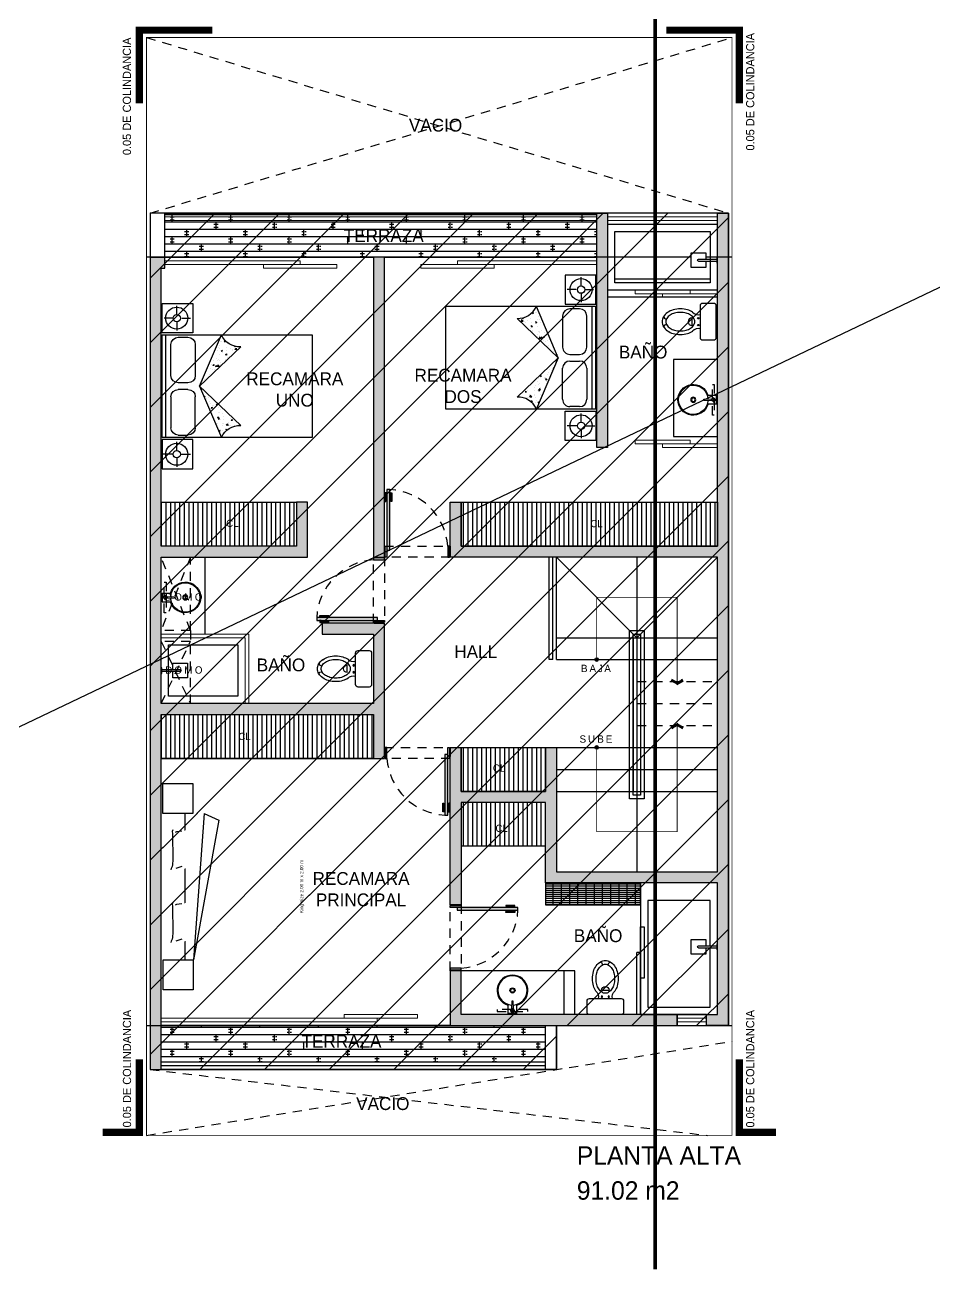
# Model space of a CAD drawing. Header units: metres. Extents: x -58 to 722, y -1100 to 345.
# Drawn here: x 11.77 to 24.19, y -1.85 to 15.17 of the extents above; entities that cross this region are included whole.
import ezdxf

# ---------------------------------------------------------------- set-up
doc = ezdxf.new("R2010")
doc.units = ezdxf.units.M
doc.header["$MEASUREMENT"] = 0
doc.set_wipeout_variables(frame=1)
for name, pattern in [('CENTER2', [1.125, 0.75, -0.125, 0.125, -0.125]), ('CONTINUA', [200, 100, 100]), ('HIDDEN2', [0.1875, 0.125, -0.0625])]:
    doc.linetypes.add(name, pattern=pattern)
doc.layers.get('0').update_dxf_attribs({"color": 255})
doc.layers.get('DEFPOINTS').update_dxf_attribs({"color": 250})
for name, color, linetype in [('A-HATCH', 252, 'Continuous'), ('A-MOBILIARIO SANITARIO', 124, 'Continuous'), ('A-PROYECCIONES', 191, 'HIDDEN2'), ('A-TEXTOS', 131, 'Continuous'), ('FSR_ARQ_001TERRENO', 8, 'Continuous'), ('FSR_ARQ_003RELLENODEMUROS', 251, 'Continuous'), ('FSR_ARQ_007PROYECCIONES', 200, 'HIDDEN2'), ('FSR_ARQ_008MOBILIARIO', 115, 'Continuous'), ('FSR_ARQ_009ESCALERA', 40, 'Continuous'), ('FSR_ARQ_010MUROBAJO', 33, 'Continuous'), ('FSR_ARQ_011MOBILIARIOSANI', 124, 'Continuous'), ('FSR_ARQ_012PUERTAS', 233, 'Continuous'), ('FSR_ARQ_014TEXTOS', 142, 'Continuous'), ('FSR_ARQ_018HATCH', 252, 'Continuous'), ('FSR_ARQ_019INDICADORES', 65, 'Continuous'), ('FSR_ARQ_022AREAS', 110, 'Continuous'), ('FSR_ARQ_024LINEACORTE', 10, 'Continuous'), ('FSR_ARQ_025RESTRI', 140, 'Continuous'), ('MOBILIARIO', 125, 'Continuous')]:
    doc.layers.add(name, color=color, linetype=linetype)
doc.layers.add('FSR_ARQ_002MURO', color=150, linetype='Continuous', lineweight=30)
doc.layers.add('FSR_ARQ_013VENTANAS', color=4, linetype='Continuous', lineweight=5)
doc.styles.add('ESPACIOS', font='GOTHIC.TTF')
pattern_1 = [(90, (134.07449, 54.14508), (-0.0625, 4e-18), [])]
pattern_2 = [(0, (134.074489, 54.145081), (0.0078125, 0.015625), [0, -0.015625])]

# ---------------------------------------------------------------- blocks, each defined once
blk = doc.blocks.new('JAR-Almohada cama')
at = {"color": 0, "linetype": 'ByBlock'}
blk.add_wipeout([(-0.304, 0.169), (-0.278, 0.165), (-0.205, 0.165), (-0.18, 0.169), (-0.013, 0.169), (0.011, 0.177), (0.035, 0.177), (0.045, 0.173), (0.013, 0.166), (0.037, 0.158), (0.214, 0.149), (0.237, 0.137), (0.265, 0.115), (0.257, 0.093), (0.25, 0.041), (0.243, -0.012), (0.245, -0.028), (0.256, -0.064), (0.267, -0.1), (0.271, -0.112), (0.272, -0.13), (0.257, -0.144), (0.237, -0.149), (0.056, -0.153), (0.02, -0.154), (-0.15, -0.146), (-0.175, -0.138), (-0.199, -0.134), (-0.223, -0.134), (-0.248, -0.126), (-0.26, -0.101), (-0.265, -0.065), (-0.27, -0.029), (-0.265, 0.063), (-0.262, 0.07), (-0.282, 0.116), (-0.29, 0.14)], dxfattribs=at)
for points in [[(0.261, 0.115), (0.237, 0.121), (0.213, 0.117), (0.045, 0.117), (0.014, 0.112), (-0.168, 0.112), (-0.193, 0.116), (-0.217, 0.12), (-0.241, 0.124), (-0.265, 0.136), (-0.286, 0.14)], [(-0.261, 0.068), (-0.233, -0.013)], [(0.243, -0.01), (0.233, 0.064), (0.225, 0.081)]]:
    blk.add_lwpolyline(points, dxfattribs=at)
blk = doc.blocks.new('JAR-Cama King')
at = {"color": 0, "linetype": 'ByBlock'}
blk.add_wipeout([(-1, -0.025), (1, -0.025), (1, -1.975), (0.998, -1.99), (0.99, -2.004), (0.979, -2.015), (0.965, -2.023), (0.95, -2.025), (-0.95, -2.025), (-0.965, -2.023), (-0.979, -2.015), (-0.99, -2.004), (-0.998, -1.99), (-1, -1.975)], dxfattribs=at)
for p, q in [((-1, -0.326), (1, -0.326)), ((1, -0.589), (-1, -0.442)), ((0.907, -0.788), (-1, -0.442)), ((1, -0.589), (0.907, -0.788))]:
    blk.add_line(p, q, dxfattribs=at)
at = {"layer": 'DEFPOINTS', "color": 0, "linetype": 'ByBlock', "insert": (0, -1.925), "char_height": 0.045, "width": 1.07893, "attachment_point": 5}
blk.add_mtext('King Size 2.00 m x 2.00 m', dxfattribs=at)
at = {"color": 0, "linetype": 'ByBlock'}
for p in [(-0.48, -0.273), (0.513, -0.273)]:
    blk.add_blockref('JAR-Almohada cama', p, dxfattribs=at)
blk = doc.blocks.new('WC')
for p, q in [((0.02, 0.215), (0.02, -0.215)), ((0.205, 0.25), (0.055, 0.25)), ((0.24, -0.215), (0.24, 0.215)), ((0.353, -0.052), (0.353, 0.052)), ((0.055, -0.25), (0.205, -0.25))]:
    blk.add_line(p, q)
blk.add_lwpolyline([(0.709, 0, 0.144399), (0.695, 0.045, 0.107176), (0.65, 0.09, 0.077789), (0.589, 0.117, 0.064981), (0.51, 0.127, 0.064981), (0.431, 0.117, 0.077789), (0.37, 0.09, 0.107176), (0.325, 0.045, 0.144399), (0.311, 0, 0.144399), (0.325, -0.045, 0.107176), (0.37, -0.09, 0.077789), (0.431, -0.117, 0.064981), (0.51, -0.127, 0.064981), (0.589, -0.117, 0.077789), (0.65, -0.09, 0.107176), (0.695, -0.045, 0.144399)], format="xyb", close=True)
blk.add_lwpolyline([(0.342, -0.13, 0.072633), (0.411, -0.162, 0.070933), (0.51, -0.176, 0.070933), (0.609, -0.162, 0.082513), (0.687, -0.124, 0.10681), (0.743, -0.064, 0.133944), (0.76, 0, 0.133944)], format="xyb")
for centre in [(0.265, 0.047), (0.265, -0.047)]:
    blk.add_circle(centre, 0.01)
for centre, radius, start, end in [((0.055, 0.215), 0.035, 90, 180), ((0.205, 0.215), 0.035, 0, 90), ((0.51, -0.179), 0.355, 90, 106.2295), ((0.51, -0.179), 0.355, 73.7705, 90), ((0.269, 0.19), 0.0949, 252.4197, 320.4238), ((0.484, -0.091), 0.263, 106.2295, 122.8466), ((0.352, 0), 0.052, 271.9761, 88.0239), ((0.536, -0.091), 0.263, 54.9026, 73.7705), ((0.575, -0.035), 0.195, 30.5161, 54.9026), ((0.709, 0.067), 0.0261, 237.3898, 26.2472), ((0.634, 0), 0.126, 0, 30.5161), ((0.269, -0.19), 0.0949, 39.5762, 107.5803), ((0.709, -0.067), 0.0261, 333.7528, 122.6102), ((0.055, -0.215), 0.035, 180, 270), ((0.205, -0.215), 0.035, 270, 0)]:
    blk.add_arc(centre, radius, start, end)
blk = doc.blocks.new('*X12')
at = {"color": 0}
for p, q in [((28.957, -1.65), (28.957, -1.65)), ((28.972, -1.623), (28.972, -1.623)), ((28.984, -1.618), (28.984, -1.618)), ((29.009, -1.599), (29.016, -1.6)), ((29.016, -1.6), (29.016, -1.596)), ((29.079, -1.616), (29.087, -1.606)), ((29.085, -1.621), (29.09, -1.622)), ((29.09, -1.622), (29.087, -1.606)), ((29.118, -1.623), (29.118, -1.623)), ((29.184, -1.645), (29.189, -1.643)), ((29.184, -1.645), (29.197, -1.653)), ((29.197, -1.653), (29.199, -1.647)), ((29.208, -1.7), (29.208, -1.7)), ((29.222, -1.68), (29.222, -1.68)), ((28.485, -1.856), (28.485, -1.856)), ((28.523, -1.836), (28.523, -1.836)), ((28.526, -1.861), (28.526, -1.861)), ((28.566, -1.828), (28.566, -1.828)), ((28.566, -1.869), (28.566, -1.869)), ((28.619, -1.861), (28.619, -1.861)), ((28.669, -1.811), (28.669, -1.811)), ((28.683, -1.841), (28.683, -1.841)), ((28.695, -1.851), (28.695, -1.851)), ((28.698, -1.768), (28.698, -1.768)), ((28.7, -1.833), (28.7, -1.833)), ((28.729, -1.866), (28.729, -1.866)), ((28.746, -1.832), (28.746, -1.832)), ((28.749, -1.742), (28.749, -1.742)), ((28.751, -1.777), (28.763, -1.763)), ((28.751, -1.777), (28.766, -1.779)), ((28.752, -1.867), (28.752, -1.867)), ((28.76, -1.84), (28.78, -1.82)), ((28.76, -1.84), (28.783, -1.844)), ((28.766, -1.779), (28.763, -1.763)), ((28.764, -1.806), (28.781, -1.799)), ((28.764, -1.806), (28.776, -1.814)), ((28.776, -1.814), (28.781, -1.799)), ((28.783, -1.844), (28.78, -1.82)), ((28.812, -1.734), (28.812, -1.734)), ((28.815, -1.786), (28.815, -1.786)), ((28.824, -1.752), (28.824, -1.752)), ((28.882, -1.711), (28.882, -1.711)), ((28.906, -1.721), (28.906, -1.721)), ((29.252, -1.711), (29.252, -1.711)), ((29.282, -1.728), (29.282, -1.728)), ((29.289, -1.824), (29.301, -1.81)), ((29.289, -1.824), (29.304, -1.826)), ((29.304, -1.826), (29.301, -1.81)), ((29.311, -1.848), (29.311, -1.848)), ((29.312, -1.766), (29.312, -1.766)), ((29.314, -1.758), (29.314, -1.758)), ((29.332, -1.847), (29.332, -1.847)), ((29.333, -1.745), (29.351, -1.739)), ((29.333, -1.745), (29.346, -1.754)), ((29.335, -1.764), (29.335, -1.764)), ((29.346, -1.754), (29.351, -1.739)), ((29.367, -1.862), (29.367, -1.862)), ((29.376, -1.749), (29.376, -1.749)), ((29.405, -1.835), (29.405, -1.835)), ((29.408, -1.854), (29.408, -1.854)), ((29.46, -1.83), (29.46, -1.83)), ((29.469, -1.84), (29.481, -1.826)), ((29.469, -1.84), (29.484, -1.841)), ((29.484, -1.841), (29.481, -1.826)), ((29.483, -1.846), (29.5, -1.839)), ((29.483, -1.846), (29.495, -1.854)), ((29.495, -1.854), (29.5, -1.839)), ((29.5, -1.867), (29.5, -1.867)), ((29.553, -1.829), (29.553, -1.829)), ((29.563, -1.815), (29.563, -1.815)), ((29.587, -1.814), (29.587, -1.814)), ((29.634, -1.873), (29.634, -1.873)), ((29.648, -1.856), (29.659, -1.843)), ((29.648, -1.856), (29.663, -1.857)), ((29.663, -1.857), (29.66, -1.843)), ((28.368, -1.882), (28.368, -1.882)), ((28.427, -1.934), (28.439, -1.92)), ((28.427, -1.934), (28.442, -1.935)), ((28.431, -1.874), (28.431, -1.874)), ((28.436, -1.888), (28.436, -1.888)), ((28.437, -1.916), (28.437, -1.916)), ((28.442, -1.935), (28.439, -1.92)), ((28.46, -1.96), (28.46, -1.96)), ((28.516, -1.955), (28.516, -1.955)), ((28.533, -2.004), (28.533, -2.004)), ((28.552, -2.038), (28.552, -2.038)), ((28.554, -1.887), (28.571, -1.88)), ((28.554, -1.887), (28.566, -1.895)), ((28.56, -2.035), (28.56, -2.035)), ((28.563, -1.952), (28.563, -1.952)), ((28.566, -1.895), (28.571, -1.88)), ((28.583, -1.891), (28.583, -1.891)), ((28.607, -1.95), (28.619, -1.935)), ((28.607, -1.95), (28.622, -1.951)), ((28.614, -2.03), (28.614, -2.03)), ((28.618, -1.939), (28.618, -1.939)), ((28.622, -1.951), (28.619, -1.935)), ((28.65, -1.96), (28.65, -1.96)), ((28.68, -1.931), (28.68, -1.931)), ((28.692, -1.935), (28.692, -1.935)), ((29.42, -1.895), (29.42, -1.895)), ((29.451, -1.994), (29.451, -1.994)), ((29.454, -1.996), (29.454, -1.996)), ((29.457, -1.913), (29.457, -1.913)), ((29.494, -2.004), (29.494, -2.004)), ((29.497, -1.913), (29.497, -1.913)), ((29.503, -2.028), (29.515, -2.014)), ((29.503, -2.028), (29.518, -2.029)), ((29.518, -2.029), (29.515, -2.014)), ((29.543, -1.978), (29.543, -1.978)), ((29.553, -1.901), (29.553, -1.901)), ((29.56, -1.905), (29.56, -1.905)), ((29.561, -1.964), (29.58, -1.944)), ((29.561, -1.964), (29.583, -1.968)), ((29.583, -1.968), (29.58, -1.944)), ((29.581, -1.98), (29.581, -1.98)), ((29.584, -1.897), (29.584, -1.897)), ((29.584, -2), (29.584, -2)), ((29.589, -1.991), (29.589, -1.991)), ((29.632, -1.947), (29.649, -1.94)), ((29.632, -1.947), (29.644, -1.955)), ((29.644, -1.955), (29.649, -1.94)), ((29.655, -1.893), (29.655, -1.893)), ((29.686, -1.906), (29.686, -1.906)), ((29.714, -1.878), (29.714, -1.878)), ((28.502, -2.064), (28.511, -2.061)), ((28.505, -2.076), (28.506, -2.076)), ((28.506, -2.076), (28.511, -2.061)), ((28.52, -2.116), (28.52, -2.116)), ((28.527, -2.084), (28.546, -2.063)), ((28.527, -2.084), (28.549, -2.087)), ((28.549, -2.087), (28.546, -2.063)), ((29.571, -2.128), (29.585, -2.123)), ((29.571, -2.128), (29.583, -2.136)), ((29.578, -2.064), (29.578, -2.064)), ((29.583, -2.136), (29.584, -2.133))]:
    blk.add_line(p, q, dxfattribs=at)
blk = doc.blocks.new('CAMA1')
for p, q in [((1.4, 2.05), (0, 2.05)), ((0, 2.05), (0, 0)), ((1.4, 0), (1.4, 2.05)), ((1.4, 2), (0, 2)), ((0.555, 1.929), (0.132, 1.929)), ((0.845, 1.929), (1.268, 1.929)), ((0.032, 1.829), (0.032, 1.697)), ((0.655, 1.697), (0.655, 1.829)), ((0.745, 1.697), (0.745, 1.829)), ((1.368, 1.829), (1.368, 1.697)), ((0.7, 1.537), (0, 1.239)), ((0.132, 1.597), (0.555, 1.597)), ((0.7, 1.537), (0.163, 0.976)), ((0.7, 1.537), (1.237, 0.976)), ((0.7, 1.537), (1.4, 1.239)), ((1.268, 1.597), (0.845, 1.597)), ((0, 0), (1.4, 0))]:
    blk.add_line(p, q)
for centre, radius, start, end in [((0.132, 1.829), 0.1, 90, 180), ((0.555, 1.829), 0.1, 0, 90), ((0.845, 1.829), 0.1, 90, 180), ((1.268, 1.829), 0.1, 0, 90), ((0.132, 1.697), 0.1, 180, 270), ((0.555, 1.697), 0.1, 270, 0), ((0.845, 1.697), 0.1, 180, 270), ((1.268, 1.697), 0.1, 270, 360), ((-0.112, 0.988), 0.275, 357.4854, 65.988), ((1.512, 0.988), 0.275, 114.012, 182.5146)]:
    blk.add_arc(centre, radius, start, end)
blk.add_blockref('*X12', (-28.347, 3.12))
blk = doc.blocks.new('ARP-PUERTA 0.90')
h = blk.add_hatch(color=256)
h.dxf.hatch_style = 1
h.paths.add_polyline_path([(0.075, 0.02), (0.075, 0.85), (0.035, 0.85), (0.035, 0.02)])
h.paths.add_polyline_path([(0.01, 0.075), (0.035, 0.075), (0.035, -0.075), (0.01, -0.075)])
h.paths.add_polyline_path([(0.89, 0.075), (0.865, 0.075), (0.865, -0.075), (0.89, -0.075)])
for points in [[(0.033, 0.806), (0.008, 0.806), (0.008, 0.686), (0.02, 0.686), (0.02, 0.794), (0.033, 0.794)], [(0.035, 0.789), (0.033, 0.789), (0.033, 0.811), (0.035, 0.811)], [(0.075, 0.789), (0.078, 0.789), (0.078, 0.811), (0.075, 0.811)], [(0.078, 0.806), (0.103, 0.806), (0.103, 0.686), (0.09, 0.686), (0.09, 0.794), (0.078, 0.794)], [(0.01, 0.065), (0, 0.065), (0, -0.065), (0.01, -0.065)], [(0.89, 0.065), (0.9, 0.065), (0.9, -0.065), (0.89, -0.065)]]:
    blk.add_lwpolyline(points)
for points in [[(0.075, 0.02), (0.075, 0.85), (0.035, 0.85), (0.035, 0.02)], [(0.01, 0.075), (0.035, 0.075), (0.035, -0.075), (0.01, -0.075)], [(0.89, 0.075), (0.865, 0.075), (0.865, -0.075), (0.89, -0.075)]]:
    blk.add_lwpolyline(points, close=True)
at = {"layer": 'A-PROYECCIONES'}
blk.add_lwpolyline([(0, 0.075), (0.9, 0.075), (0.9, -0.075), (0, -0.075)], close=True, dxfattribs=at)
blk.add_arc((0.031, 0.015), 0.836, 4.1111, 86.9871, dxfattribs=at)
blk = doc.blocks.new('OVAMONO')
for p, q in [((-0.06, -0.02), (0.06, -0.02)), ((-0.06, -0.02), (-0.06, -0.136)), ((-0.021, -0.059), (-0.03, -0.059)), ((-0.014, -0.08), (-0.01, -0.191)), ((-0.004, -0.041), (-0.004, -0.033)), ((-0.004, -0.093), (-0.004, -0.084)), ((0.004, -0.041), (0.004, -0.033)), ((0.004, -0.093), (0.004, -0.084)), ((0.01, -0.191), (0.014, -0.08)), ((0.03, -0.059), (0.021, -0.059)), ((0.03, -0.067), (0.021, -0.067)), ((0.06, -0.02), (0.06, -0.136)), ((-0.01, -0.191), (0.01, -0.191))]:
    blk.add_line(p, q)
at = {"linetype": 'HIDDEN2'}
blk.add_lwpolyline([(0.21, -0.05), (-0.21, -0.05), (-0.21, -0.076), (0.21, -0.076)], close=True, dxfattribs=at)
blk.add_lwpolyline([(-0.021, -0.067), (-0.03, -0.067)])
for centre, radius in [((0, -0.063), 0.00413), ((0, -0.337), 0.035), ((0, -0.337), 0.025)]:
    blk.add_circle(centre, radius)
for centre, radius, start, end in [((0, -0.337), 0.21, 106.6032, 73.4001), ((0, -0.337), 0.2, 93.4675, 86.5338), ((-0.036, -0.063), 0.00723, 328.4667, 31.5333), ((0, -0.063), 0.0227, 99.5941, 170.4059), ((0, -0.063), 0.0227, 189.5941, 260.4059), ((-0.021, -0.041), 0.0176, 270, 0), ((-0.021, -0.084), 0.0176, 0, 90), ((0, -0.027), 0.00723, 238.4667, 301.5333), ((0, -0.099), 0.00723, 58.4667, 121.5333), ((0, -0.063), 0.0227, 9.5941, 80.4059), ((0.021, -0.041), 0.0176, 180, 270), ((0, -0.063), 0.0227, 279.5941, 350.4059), ((0.021, -0.084), 0.0176, 90, 180), ((0.036, -0.063), 0.00723, 148.4667, 211.5333)]:
    blk.add_arc(centre, radius, start, end)
blk = doc.blocks.new('ARP-REGADERA')
blk.add_wipeout([(0.04, 0), (0.04, -0.01), (0.0125, -0.01), (0.0125, -0.16), (0.1, -0.16), (0.1, -0.36), (-0.1, -0.36), (-0.1, -0.16), (-0.0125, -0.16), (-0.0125, -0.01), (-0.04, -0.01), (-0.04, 0)])
for p, q in [((-0.04, -0.01), (-0.04, 0)), ((-0.04, 0), (0.04, 0)), ((0.04, 0), (0.04, -0.01)), ((0.04, -0.01), (-0.04, -0.01)), ((-0.0125, -0.26), (-0.0125, -0.01)), ((0.0125, -0.26), (0.0125, -0.01))]:
    blk.add_line(p, q)
blk.add_lwpolyline([(-0.0125, -0.16), (-0.1, -0.16), (-0.1, -0.36), (0.1, -0.36), (0.1, -0.16), (0.0125, -0.16)])
blk.add_arc((0, -0.26), 0.0125, 180, 0)
blk = doc.blocks.new('Flecha_1')
blk.add_hatch(color=256).paths.add_polyline_path([(0, 0.00076), (0.00304, -0.001), (0.00285, -0.00132), (0, 0.00032), (-0.00285, -0.00132), (-0.00304, -0.001)])
for p, q in [((0.00032, 0.00127), (-0.00375, -0.00108)), ((0, 0), (-0.00328, -0.00189)), ((-0.00032, 0.00127), (0.00375, -0.00108)), ((0, 0), (0.00328, -0.00189)), ((-0.00361, -0.00057), (-0.00277, -0.00203)), ((0.00361, -0.00057), (0.00277, -0.00203))]:
    blk.add_line(p, q)
blk.add_lwpolyline([(0, 0.00076), (0.00304, -0.001), (0.00285, -0.00132), (0, 0.00032), (-0.00285, -0.00132), (-0.00304, -0.001)], close=True)

msp = doc.modelspace()

# ---------------------------------------------------------------- hatches: boundary and pattern name
at = {"layer": 'FSR_ARQ_003RELLENODEMUROS', "ltscale": 5}
h = msp.add_hatch(dxfattribs=at)
h.set_pattern_fill('DOTS', color=256, scale=0.25)
h.set_pattern_definition(pattern_2)
h.paths.add_polyline_path([(21.381, 12.6), (21.231, 12.6), (21.231, 8.05), (17.731, 8.05), (17.731, 8.65), (17.581, 8.65), (17.581, 7.9), (21.231, 7.9), (21.231, 3.6), (19.031, 3.6), (19.031, 5.3), (18.881, 5.3), (18.881, 4.7), (17.731, 4.7), (17.731, 5.3), (17.581, 5.3), (17.581, 3.15), (17.731, 3.15), (17.731, 4.55), (18.881, 4.55), (18.881, 3.45), (21.231, 3.45), (21.231, 1.65), (21.081, 1.65), (21.081, 1.5), (21.381, 1.5)])
h = msp.add_hatch(dxfattribs=at)
h.set_pattern_fill('DOTS', color=256, scale=0.25)
h.set_pattern_definition(pattern_2)
h.paths.add_polyline_path([(19.731, 12.6), (19.581, 12.6), (19.581, 11.85), (19.581, 9.4), (19.731, 9.4)])
h = msp.add_hatch(dxfattribs=at)
h.set_pattern_fill('DOTS', color=256, scale=0.25)
h.set_pattern_definition(pattern_2)
h.paths.add_polyline_path([(15.631, 8.65), (15.481, 8.65), (15.481, 8.05), (13.631, 8.05), (13.631, 11.85), (13.681, 11.85), (13.681, 12), (13.481, 12), (13.481, 0.9), (13.631, 0.9), (13.631, 5.75), (16.531, 5.75), (16.531, 5.15), (16.681, 5.15), (16.681, 7), (15.831, 7), (15.831, 6.85), (16.531, 6.85), (16.531, 5.9), (13.631, 5.9), (13.631, 7.9), (15.631, 7.9)])
h = msp.add_hatch(dxfattribs=at)
h.set_pattern_fill('DOTS', color=256, scale=0.25)
h.set_pattern_definition(pattern_2)
h.paths.add_polyline_path([(16.681, 12), (16.531, 12), (16.531, 7.9), (16.681, 7.9)])
h = msp.add_hatch(dxfattribs=at)
h.set_pattern_fill('DOTS', color=256, scale=0.25)
h.set_pattern_definition(pattern_2)
h.paths.add_polyline_path([(20.681, 1.65), (17.731, 1.65), (17.731, 2.25), (17.581, 2.25), (17.581, 1.5), (20.681, 1.5)])
at = {"layer": 'FSR_ARQ_008MOBILIARIO'}
h = msp.add_hatch(dxfattribs=at)
h.set_pattern_fill('LINE', color=256, scale=0.5, angle=90, style=0)
h.set_pattern_definition(pattern_1)
h.paths.add_polyline_path([(13.631, 8.65), (15.481, 8.65), (15.481, 8.05), (13.631, 8.05)])
edge = h.paths.add_edge_path()
edge.add_line((13.631, 8.65), (15.481, 8.65))
h = msp.add_hatch(dxfattribs=at)
h.set_pattern_fill('LINE', color=256, scale=0.5, angle=90, style=0)
h.set_pattern_definition(pattern_1)
h.paths.add_polyline_path([(17.731, 8.65), (21.231, 8.65), (21.231, 8.05), (17.731, 8.05)])
h = msp.add_hatch(dxfattribs=at)
h.set_pattern_fill('LINE', color=256, scale=0.5, angle=90, style=0)
h.set_pattern_definition(pattern_1)
h.paths.add_polyline_path([(13.631, 5.75), (16.531, 5.75), (16.531, 5.15), (13.631, 5.15)])
h = msp.add_hatch(dxfattribs=at)
h.set_pattern_fill('LINE', color=256, scale=0.5, angle=90, style=0)
h.set_pattern_definition(pattern_1)
h.paths.add_polyline_path([(17.731, 5.3), (18.881, 5.3), (18.881, 4.7), (17.731, 4.7)])
h = msp.add_hatch(dxfattribs=at)
h.set_pattern_fill('LINE', color=256, scale=0.5, angle=90, style=0)
h.set_pattern_definition(pattern_1)
h.paths.add_polyline_path([(17.731, 3.95), (18.881, 3.95), (18.881, 4.55), (17.731, 4.55)])
at = {"layer": 'FSR_ARQ_018HATCH'}
h = msp.add_hatch(dxfattribs=at)
h.set_pattern_fill('BOARDWN', color=256, scale=0.05, pattern_type=2)
h.set_pattern_definition([(0, (14.18117, 16.0795), (0, 0.1), []), (90, (14.18117, 16.0795), (-0.2, 0.2), [0.1, -0.7]), (90, (14.20117, 16.1095), (-0.2, 0.2), [0, -0.04, 0, -0.76]), (90, (14.96117, 16.1095), (-0.2, 0.2), [0, -0.04, 0, -0.76]), (90, (14.58117, 16.1795), (-0.2, 0.2), [0.1, -0.7]), (90, (14.56117, 16.2095), (-0.2, 0.2), [0, -0.04, 0, -0.76]), (90, (14.60117, 16.2095), (-0.2, 0.2), [0, -0.04, 0, -0.76])])
h.paths.add_polyline_path([(19.581, 12.6), (13.681, 12.6), (13.681, 12), (19.581, 12)])
h = msp.add_hatch(dxfattribs=at)
h.set_pattern_fill('BOARDWN', color=256, scale=0.05, pattern_type=2)
h.set_pattern_definition([(0, (14.18117, 4.9795), (0, 0.1), []), (90, (14.18117, 4.9795), (-0.2, 0.2), [0.1, -0.7]), (90, (14.20117, 5.0095), (-0.2, 0.2), [0, -0.04, 0, -0.76]), (90, (14.96117, 5.0095), (-0.2, 0.2), [0, -0.04, 0, -0.76]), (90, (14.58117, 5.0795), (-0.2, 0.2), [0.1, -0.7]), (90, (14.56117, 5.1095), (-0.2, 0.2), [0, -0.04, 0, -0.76]), (90, (14.60117, 5.1095), (-0.2, 0.2), [0, -0.04, 0, -0.76])])
h.paths.add_polyline_path([(18.881, 1.5), (13.631, 1.5), (13.631, 1), (18.881, 1)])
at = {"layer": 'FSR_ARQ_019INDICADORES'}
h = msp.add_hatch(color=256, dxfattribs=at)
edge = h.paths.add_edge_path()
edge.add_arc((19.581, 6.5), 0.0252, 0, 360)
h = msp.add_hatch(color=256, dxfattribs=at)
edge = h.paths.add_edge_path()
edge.add_arc((19.581, 5.3), 0.0252, 0, 360)
at = {"layer": 'MOBILIARIO'}
h = msp.add_hatch(dxfattribs=at)
h.set_pattern_fill('GRATE', color=256, scale=0.9)
h.set_pattern_definition([(0, (134.07449, 54.14508), (0, 0.028125), []), (90, (134.07449, 54.14508), (-0.1125, 7e-18), [])])
h.paths.add_polyline_path([(20.181, 3.45), (18.881, 3.45), (18.881, 3.15), (20.181, 3.15)])

# ---------------------------------------------------------------- linework, layer by layer
at = {"layer": 'A-HATCH'}
for points in [[(19.831, 12.35), (21.131, 12.35), (21.131, 11.7), (19.831, 11.7)], [(13.731, 6.7), (14.681, 6.7), (14.681, 6), (13.731, 6)], [(20.181, 1.65), (21.231, 1.65), (21.231, 3.45), (20.181, 3.45)]]:
    msp.add_lwpolyline(points, close=True, dxfattribs=at)
at = {"layer": 'A-PROYECCIONES'}
for p, q in [((14.031, 6.9), (14.031, 7.9)), ((14.031, 6.9), (13.631, 6.9)), ((14.031, 6.9), (14.031, 6.75)), ((14.031, 6.75), (13.631, 6.75)), ((14.031, 5.9), (14.031, 6.75))]:
    msp.add_line(p, q, dxfattribs=at)
at = {"layer": 'FSR_ARQ_001TERRENO', "const_width": 0.1}
for points in [[(13.331, 14.1), (13.331, 15.1), (14.331, 15.1)], [(20.531, 15.1), (21.531, 15.1), (21.531, 14.1)], [(12.831, 0.041), (13.331, 0.041), (13.331, 1.041)], [(21.531, 1.041), (21.531, 0.041), (22.031, 0.041)]]:
    msp.add_lwpolyline(points, dxfattribs=at)
at = {"layer": 'FSR_ARQ_001TERRENO', "const_width": 0.01}
msp.add_lwpolyline([(13.431, 0), (13.431, 15), (21.431, 15), (21.431, 0)], close=True, dxfattribs=at)
at = {"layer": 'FSR_ARQ_002MURO'}
for points in [[(17.731, 5.3), (17.731, 4.7), (18.881, 4.7), (18.881, 5.3), (19.031, 5.3), (19.031, 3.6), (21.231, 3.6), (21.231, 7.9), (17.581, 7.9), (17.581, 8.65), (17.731, 8.65), (17.731, 8.05), (21.231, 8.05), (21.231, 12.6), (21.381, 12.6), (21.381, 1.5), (21.081, 1.5), (21.081, 1.65), (21.231, 1.65), (21.231, 3.45), (18.881, 3.45), (18.881, 4.55), (17.731, 4.55), (17.731, 3.15), (17.581, 3.15), (17.581, 5.3)], [(19.731, 12.6), (19.731, 9.4), (19.581, 9.4), (19.581, 11.85), (19.581, 11.85), (19.581, 12.6)], [(15.831, 6.85), (16.531, 6.85), (16.531, 5.9), (13.631, 5.9), (13.631, 7.9), (15.631, 7.9), (15.631, 8.65), (15.481, 8.65), (15.481, 8.05), (13.631, 8.05), (13.631, 11.85), (13.681, 11.85), (13.681, 12), (13.481, 12), (13.481, 0.9), (13.631, 0.9), (13.631, 5.75), (16.531, 5.75), (16.531, 5.15), (16.681, 5.15), (16.681, 7), (15.831, 7)], [(20.681, 1.5), (20.681, 1.65), (17.731, 1.65), (17.731, 2.25), (17.581, 2.25), (17.581, 1.5)]]:
    msp.add_lwpolyline(points, close=True, dxfattribs=at)
at = {"layer": 'FSR_ARQ_002MURO', "ltscale": 0.005}
msp.add_lwpolyline([(16.531, 12), (16.531, 7.9), (16.681, 7.9), (16.681, 12)], close=True, dxfattribs=at)
at = {"layer": 'FSR_ARQ_007PROYECCIONES'}
for p, q in [((13.431, 15), (21.381, 12.6)), ((13.481, 12.6), (21.431, 15)), ((14.031, 6.9), (13.631, 7.9)), ((14.031, 7.9), (13.631, 6.9)), ((20.131, 6.2), (21.231, 6.2)), ((20.131, 5.9), (21.231, 5.9)), ((20.131, 5.6), (21.231, 5.6)), ((13.431, 0), (21.431, 1.285)), ((13.481, 0.9), (21.094, 0))]:
    msp.add_line(p, q, dxfattribs=at)
at = {"layer": 'FSR_ARQ_008MOBILIARIO'}
for p, q in [((19.368, 11.605), (19.368, 11.725)), ((19.299, 11.555), (19.179, 11.555)), ((19.368, 11.505), (19.368, 11.385)), ((19.418, 11.555), (19.538, 11.555)), ((13.844, 11.216), (13.844, 11.336)), ((13.794, 11.166), (13.674, 11.166)), ((13.844, 11.116), (13.844, 10.996)), ((13.913, 11.166), (14.033, 11.166)), ((19.368, 9.745), (19.368, 9.865)), ((19.318, 9.695), (19.179, 9.695)), ((19.368, 9.645), (19.368, 9.525)), ((19.418, 9.695), (19.557, 9.695)), ((13.894, 9.306), (14.033, 9.306)), ((13.631, 8.65), (15.481, 8.65)), ((17.731, 5.3), (18.881, 5.3)), ((13.631, 5.15), (16.531, 5.15)), ((18.881, 1), (13.631, 1)), ((18.881, 0.95), (13.631, 0.95))]:
    msp.add_line(p, q, dxfattribs=at)
for points in [[(19.568, 11.755), (19.149, 11.755), (19.149, 11.355), (19.568, 11.355)], [(13.644, 11.366), (14.063, 11.366), (14.063, 10.966), (13.644, 10.966)], [(19.568, 9.495), (19.149, 9.495), (19.149, 9.895), (19.568, 9.895)], [(13.644, 9.106), (14.063, 9.106), (14.063, 9.506), (13.644, 9.506)], [(17.731, 8.65), (21.231, 8.65), (21.231, 8.05), (17.731, 8.05)]]:
    msp.add_lwpolyline(points, close=True, dxfattribs=at)
for points in [[(18.881, 3.95), (17.731, 3.95)], [(20.181, 3.45), (18.881, 3.45), (18.881, 3.15), (20.181, 3.15), (20.181, 3.45)]]:
    msp.add_lwpolyline(points, dxfattribs=at)
for centre, radius in [((19.368, 11.555), 0.15), ((19.368, 11.555), 0.05), ((13.844, 11.166), 0.15), ((13.844, 11.166), 0.05), ((19.368, 9.695), 0.15), ((19.368, 9.695), 0.05), ((13.844, 9.306), 0.15), ((13.844, 9.306), 0.05)]:
    msp.add_circle(centre, radius, dxfattribs=at)
at = {"layer": 'FSR_ARQ_009ESCALERA'}
for p, q in [((13.681, 12.6), (19.581, 12.6)), ((13.681, 12), (16.531, 12)), ((16.681, 12), (19.581, 12)), ((20.131, 6.8), (19.031, 7.9)), ((19.031, 6.5), (19.031, 7.9)), ((20.131, 7.9), (20.131, 6.8)), ((20.131, 6.8), (21.231, 7.9)), ((19.031, 6.8), (20.131, 6.8)), ((20.131, 6.8), (21.231, 6.8)), ((20.131, 6.8), (20.131, 4.7)), ((19.031, 6.5), (20.131, 6.5)), ((20.131, 6.5), (21.231, 6.5)), ((19.031, 5.3), (20.131, 5.3)), ((20.131, 5.3), (21.231, 5.3)), ((19.031, 5), (20.131, 5)), ((20.131, 5), (21.231, 5)), ((19.031, 4.7), (20.131, 4.7)), ((20.131, 4.7), (20.131, 3.6)), ((20.131, 4.7), (21.231, 4.7)), ((17.581, 1.5), (13.631, 1.5)), ((18.881, 0.9), (13.631, 0.9))]:
    msp.add_line(p, q, dxfattribs=at)
at = {"layer": 'FSR_ARQ_010MUROBAJO'}
for points in [[(13.681, 12), (13.681, 12.6), (13.481, 12.6), (13.481, 12)], [(21.231, 12.45), (21.231, 12.6), (19.731, 12.6), (19.731, 12.45)], [(20.681, 1.65), (20.681, 1.5), (21.081, 1.5), (21.081, 1.65)], [(18.881, 1.5), (19.031, 1.5), (19.031, 0.9), (18.881, 0.9)]]:
    msp.add_lwpolyline(points, close=True, dxfattribs=at)
msp.add_lwpolyline([(19.281, 1.65), (19.281, 2.25), (19.131, 2.25), (19.131, 1.65)], dxfattribs=at)
at = {"layer": 'FSR_ARQ_011MOBILIARIOSANI'}
for p, q in [((21.231, 11.55), (19.731, 11.55)), ((21.231, 11.45), (19.731, 11.45)), ((14.231, 6.85), (14.231, 7.9))]:
    msp.add_line(p, q, dxfattribs=at)
for points in [[(21.232, 10.599), (20.631, 10.599), (20.631, 9.55), (21.231, 9.55)], [(19.131, 2.25), (17.731, 2.25)]]:
    msp.add_lwpolyline(points, dxfattribs=at)
msp.add_lwpolyline([(20.281, 1.75), (21.131, 1.75), (21.131, 3.211), (20.281, 3.211)], close=True, dxfattribs=at)
at = {"layer": 'FSR_ARQ_013VENTANAS'}
for p, q in [((13.681, 12.55), (19.581, 12.55)), ((13.681, 12.5), (19.581, 12.5)), ((21.231, 12.55), (19.731, 12.55)), ((21.231, 12.5), (19.731, 12.5)), ((13.681, 11.95), (15.531, 11.95)), ((15.531, 11.9), (15.531, 11.95)), ((13.681, 11.9), (15.531, 11.9)), ((21.231, 11.5), (20.481, 11.5)), ((20.481, 11.5), (20.481, 11.45)), ((21.231, 11.45), (20.481, 11.45)), ((21.232, 9.399), (20.631, 9.399)), ((14.831, 6.85), (13.631, 6.85)), ((14.831, 6.85), (14.831, 5.9)), ((14.781, 6.8), (13.631, 6.8)), ((14.781, 6.8), (14.781, 5.9)), ((16.581, 1.6), (13.631, 1.6)), ((16.581, 1.55), (13.631, 1.55)), ((16.581, 1.6), (16.581, 1.55)), ((20.681, 1.6), (21.081, 1.6)), ((20.681, 1.55), (21.081, 1.55))]:
    msp.add_line(p, q, dxfattribs=at)
for points in [[(19.581, 11.9), (17.681, 11.9), (17.681, 11.95), (19.581, 11.95)], [(16.031, 11.9), (15.031, 11.9), (15.031, 11.85), (16.031, 11.85), (16.031, 11.9)], [(17.181, 11.9), (18.181, 11.9), (18.181, 11.85), (17.181, 11.85), (17.181, 11.9)], [(16.131, 1.6), (17.131, 1.6), (17.131, 1.65), (16.131, 1.65), (16.131, 1.6)]]:
    msp.add_lwpolyline(points, dxfattribs=at)
for points in [[(20.106, 11.55), (20.856, 11.55), (20.856, 11.5), (20.106, 11.5)], [(20.107, 9.5), (20.858, 9.5), (20.858, 9.45), (20.107, 9.45)], [(20.481, 9.45), (21.232, 9.45), (21.232, 9.399), (20.481, 9.399)]]:
    msp.add_lwpolyline(points, close=True, dxfattribs=at)
at = {"layer": 'FSR_ARQ_019INDICADORES', "ltscale": 10, "const_width": 0.01}
for points in [[(19.581, 6.5), (19.581, 7.35), (20.681, 7.35), (20.681, 6.2)], [(19.581, 5.3), (19.581, 4.15), (20.681, 4.15), (20.681, 5.6)]]:
    msp.add_lwpolyline(points, dxfattribs=at)
at = {"layer": 'FSR_ARQ_019INDICADORES'}
for centre in [(19.581, 6.5), (19.581, 5.3)]:
    msp.add_circle(centre, 0.0252, dxfattribs=at)
at = {"layer": 'FSR_ARQ_024LINEACORTE', "linetype": 'CENTER2', "const_width": 0.05}
msp.add_lwpolyline([(20.38, 17.588), (20.38, -1.829)], dxfattribs=at)
at = {"layer": 'FSR_ARQ_025RESTRI', "linetype": 'HIDDEN2', "ltscale": 2.5, "const_width": 0.02, "flags": 128}
for points in [[(13.431, 12), (21.431, 12)], [(13.431, 1.5), (21.431, 1.5)], [(21.431, 1.5), (13.431, 1.5)]]:
    msp.add_lwpolyline(points, dxfattribs=at)
at = {"layer": 'MOBILIARIO'}
for p, q in [((13.844, 9.356), (13.844, 9.476)), ((13.794, 9.306), (13.656, 9.306)), ((13.844, 9.256), (13.844, 9.136)), ((17.731, 8.65), (19.581, 8.65)), ((18.931, 6.5), (18.931, 7.9)), ((18.981, 6.5), (18.981, 7.9)), ((20.081, 6.8), (20.081, 4.7)), ((20.181, 6.8), (20.181, 4.7)), ((18.981, 6.5), (18.931, 6.5)), ((20.131, 1.65), (20.131, 2.5)), ((20.181, 2.5), (20.131, 2.5)), ((20.181, 1.65), (20.181, 2.5))]:
    msp.add_line(p, q, dxfattribs=at)
for points in [[(13.631, 8.65), (15.481, 8.65), (15.481, 8.05), (13.631, 8.05)], [(20.031, 6.9), (20.231, 6.9), (20.231, 4.6), (20.031, 4.6)], [(20.081, 6.85), (20.181, 6.85), (20.181, 4.65), (20.081, 4.65)], [(13.631, 5.75), (16.531, 5.75), (16.531, 5.15), (13.631, 5.15)], [(17.731, 5.3), (18.881, 5.3), (18.881, 4.7), (17.731, 4.7)]]:
    msp.add_lwpolyline(points, close=True, dxfattribs=at)
msp.add_lwpolyline([(20.181, 2.15), (20.181, 2.85), (20.231, 2.85), (20.231, 2.15), (20.181, 2.15)], dxfattribs=at)

# ---------------------------------------------------------------- block references
at = {"layer": 'FSR_ARQ_008MOBILIARIO', "rotation": 270}
msp.add_blockref('CAMA1', (17.518, 11.325), dxfattribs=at)
at = {"layer": 'FSR_ARQ_008MOBILIARIO', "xscale": -1, "rotation": 90}
msp.add_blockref('CAMA1', (15.694, 10.936), dxfattribs=at)
at = {"layer": 'FSR_ARQ_011MOBILIARIOSANI', "rotation": 180}
for name, p in [('WC', (21.234, 11.117)), ('OVAMONO', (18.431, 1.643))]:
    msp.add_blockref(name, p, dxfattribs=at)
at = {"layer": 'FSR_ARQ_011MOBILIARIOSANI', "xscale": -1}
for name, p, rotation in [('OVAMONO', (21.238, 10.05), 270), ('OVAMONO', (13.624, 7.35), 90), ('WC', (19.699, 1.63), 270)]:
    msp.add_blockref(name, p, dxfattribs=dict(at, rotation=rotation))
msp.add_blockref('WC', (16.526, 6.375), dxfattribs=at)
at = {"layer": 'FSR_ARQ_012PUERTAS'}
msp.add_blockref('ARP-PUERTA 0.90', (16.681, 7.975), dxfattribs=at)
for p, rotation in [((16.606, 7), 89.99999999999999), ((17.581, 5.225), 180), ((17.656, 3.15), 270)]:
    msp.add_blockref('ARP-PUERTA 0.90', p, dxfattribs=dict(at, rotation=rotation))
at = {"layer": 'FSR_ARQ_019INDICADORES', "ltscale": 0.01, "yscale": 22.34780478919463, "zscale": 22.34780478919463}
for p, xscale, rotation in [((20.681, 6.187), 22.34780478919463, 180.0000000000007), ((20.681, 5.6), -22.34780478919463, 359.9999999999993)]:
    msp.add_blockref('Flecha_1', p, dxfattribs=dict(at, xscale=xscale, rotation=rotation))

# ---------------------------------------------------------------- texts
at = {"layer": 'A-TEXTOS', "insert": (19.495, 8.308), "char_height": 0.0986, "attachment_point": 7, "style": 'ESPACIOS'}
msp.add_mtext_dynamic_manual_height_columns('CL', width=0.18501, gutter_width=0.296, heights=[0], dxfattribs=at)
at = {"layer": 'FSR_ARQ_014TEXTOS', "char_height": 0.112, "attachment_point": 7, "rotation": 90, "style": 'ESPACIOS'}
for insert in [(13.221, 13.393), (21.736, 13.455), (13.222, 0.109), (21.736, 0.107)]:
    msp.add_mtext_dynamic_manual_height_columns('0.05 DE COLINDANCIA', width=3.09515, gutter_width=0.525, heights=[0], dxfattribs=dict(at, insert=insert))
at = {"layer": 'FSR_ARQ_014TEXTOS', "style": 'ESPACIOS'}
for s, width, gutter_width, insert, char_height, attachment_point in [('VACIO', 2.22389, 0.525, (17.016, 13.712), 0.175, 7), ('\\pxqc;TERRAZA', 2.22389, 0.525, (15.56, 12.206), 0.175, 7), ('BAÑO', 0.84615, 0.525, (20.547, 10.612), 0.175, 9), ('\\pxqc;RECAMARA\\PUNO', 2.22389, 0.525, (14.345, 9.955), 0.175, 7), ('\\pxqc;RECAMARA\\PDOS', 2.22389, 0.525, (18.867, 10.004), 0.175, 9), ('CL', 0.18501, 0.296, (14.52, 8.312), 0.0986, 7), ('\\pxqc;{\\T1.3;DOMO}', 0.87446, 0.75, (13.519, 7.406), 0.1, 1), ('HALL', 0.84615, 0.525, (18.221, 6.521), 0.175, 9), ('BAÑO', 0.84615, 0.525, (15.6, 6.338), 0.175, 9), ('\\pxqc;{\\T1.3;BAJA}', 0.87446, 0.75, (19.147, 6.43), 0.1, 1), ('CL', 0.18501, 0.296, (14.686, 5.4), 0.0986, 7), ('\\pxqc;{\\T1.3;SUBE}', 0.87446, 0.75, (19.147, 5.465), 0.1, 1), ('CL', 0.18501, 0.296, (18.163, 4.968), 0.0986, 7), ('CL', 0.18501, 0.296, (18.198, 4.145), 0.0986, 7), ('BAÑO', 0.84615, 0.525, (19.932, 2.638), 0.175, 9), ('\\pxqc;TERRAZA', 2.22389, 0.525, (14.983, 1.198), 0.175, 7), ('VACIO', 2.22389, 0.525, (16.295, 0.344), 0.175, 7), ('\\pxi5.98854;PLANTA ALTA', 3.93119, 0.302, (17.803, -0.149), 0.2516, 1), ('\\pxi5.98854;91.02 m2', 3.93119, 0.302, (17.803, -0.627), 0.2516, 1)]:
    msp.add_mtext_dynamic_manual_height_columns(s, width=width, gutter_width=gutter_width, heights=[0], dxfattribs=dict(at, insert=insert, char_height=char_height, attachment_point=attachment_point))

# ---------------------------------------------------------------- next in the draw order: block references
at = {"layer": 'A-MOBILIARIO SANITARIO', "xscale": -1, "rotation": 270}
msp.add_blockref('ARP-REGADERA', (21.231, 11.957), dxfattribs=at)
at = {"layer": 'FSR_ARQ_008MOBILIARIO', "rotation": 89.99999999999999}
msp.add_blockref('JAR-Cama King', (13.631, 3.4), dxfattribs=at)
at = {"layer": 'FSR_ARQ_011MOBILIARIOSANI', "xscale": -1}
for p, rotation in [((13.631, 6.35), 90), ((21.231, 2.575), 270)]:
    msp.add_blockref('ARP-REGADERA', p, dxfattribs=dict(at, rotation=rotation))

# ---------------------------------------------------------------- next in the draw order: hatches: boundary and pattern name
at = {"layer": 'FSR_ARQ_022AREAS', "ltscale": 0.005}
h = msp.add_hatch(dxfattribs=at)
h.set_pattern_fill('ANSI31', color=256, scale=5)
h.paths.add_polyline_path([(13.481, 12.6), (13.481, 0.9), (19.031, 0.9), (19.031, 1.5), (21.381, 1.5), (21.381, 12.6)])

# ---------------------------------------------------------------- next in the draw order: linework, layer by layer
at = {"layer": 'FSR_ARQ_007PROYECCIONES'}
for p, q in [((13.631, 5.9), (14.031, 6.75)), ((13.631, 6.75), (14.031, 5.9))]:
    msp.add_line(p, q, dxfattribs=at)
at = {"layer": 'FSR_ARQ_008MOBILIARIO'}
msp.add_lwpolyline([(13.656, 4.809), (14.066, 4.809), (14.066, 4.4), (13.656, 4.4)], close=True, dxfattribs=at)
at = {"layer": 'FSR_ARQ_008MOBILIARIO', "linetype": 'CONTINUA'}
msp.add_lwpolyline([(13.66, 2.4), (14.07, 2.4), (14.07, 1.99), (13.66, 1.99)], close=True, dxfattribs=at)
at = {"layer": 'FSR_ARQ_011MOBILIARIOSANI'}
for points in [[(19.831, 12.35), (21.131, 12.35), (21.131, 11.65), (19.831, 11.65)], [(13.731, 6.7), (14.681, 6.7), (14.681, 6), (13.731, 6)]]:
    msp.add_lwpolyline(points, close=True, dxfattribs=at)
at = {"layer": 'FSR_ARQ_022AREAS', "ltscale": 0.005}
msp.add_line((0, 0), (722.382, 344.917), dxfattribs=at)
msp.add_lwpolyline([(13.481, 12.6), (13.481, 0.9), (19.031, 0.9), (19.031, 1.5), (21.381, 1.5), (21.381, 12.6), (13.481, 12.6)], dxfattribs=at)

# ---------------------------------------------------------------- next in the draw order: texts
at = {"layer": 'FSR_ARQ_014TEXTOS', "style": 'ESPACIOS'}
for s, width, gutter_width, insert, char_height, attachment_point in [('\\pxqc;{\\T1.3;DOMO}', 0.87446, 0.75, (13.519, 6.408), 0.1, 1), ('\\pxqc;RECAMARA PRINCIPAL', 2.22389, 0.525, (17.474, 3.128), 0.175, 9)]:
    msp.add_mtext_dynamic_manual_height_columns(s, width=width, gutter_width=gutter_width, heights=[0], dxfattribs=dict(at, insert=insert, char_height=char_height, attachment_point=attachment_point))

doc.saveas('drawing.dxf')
